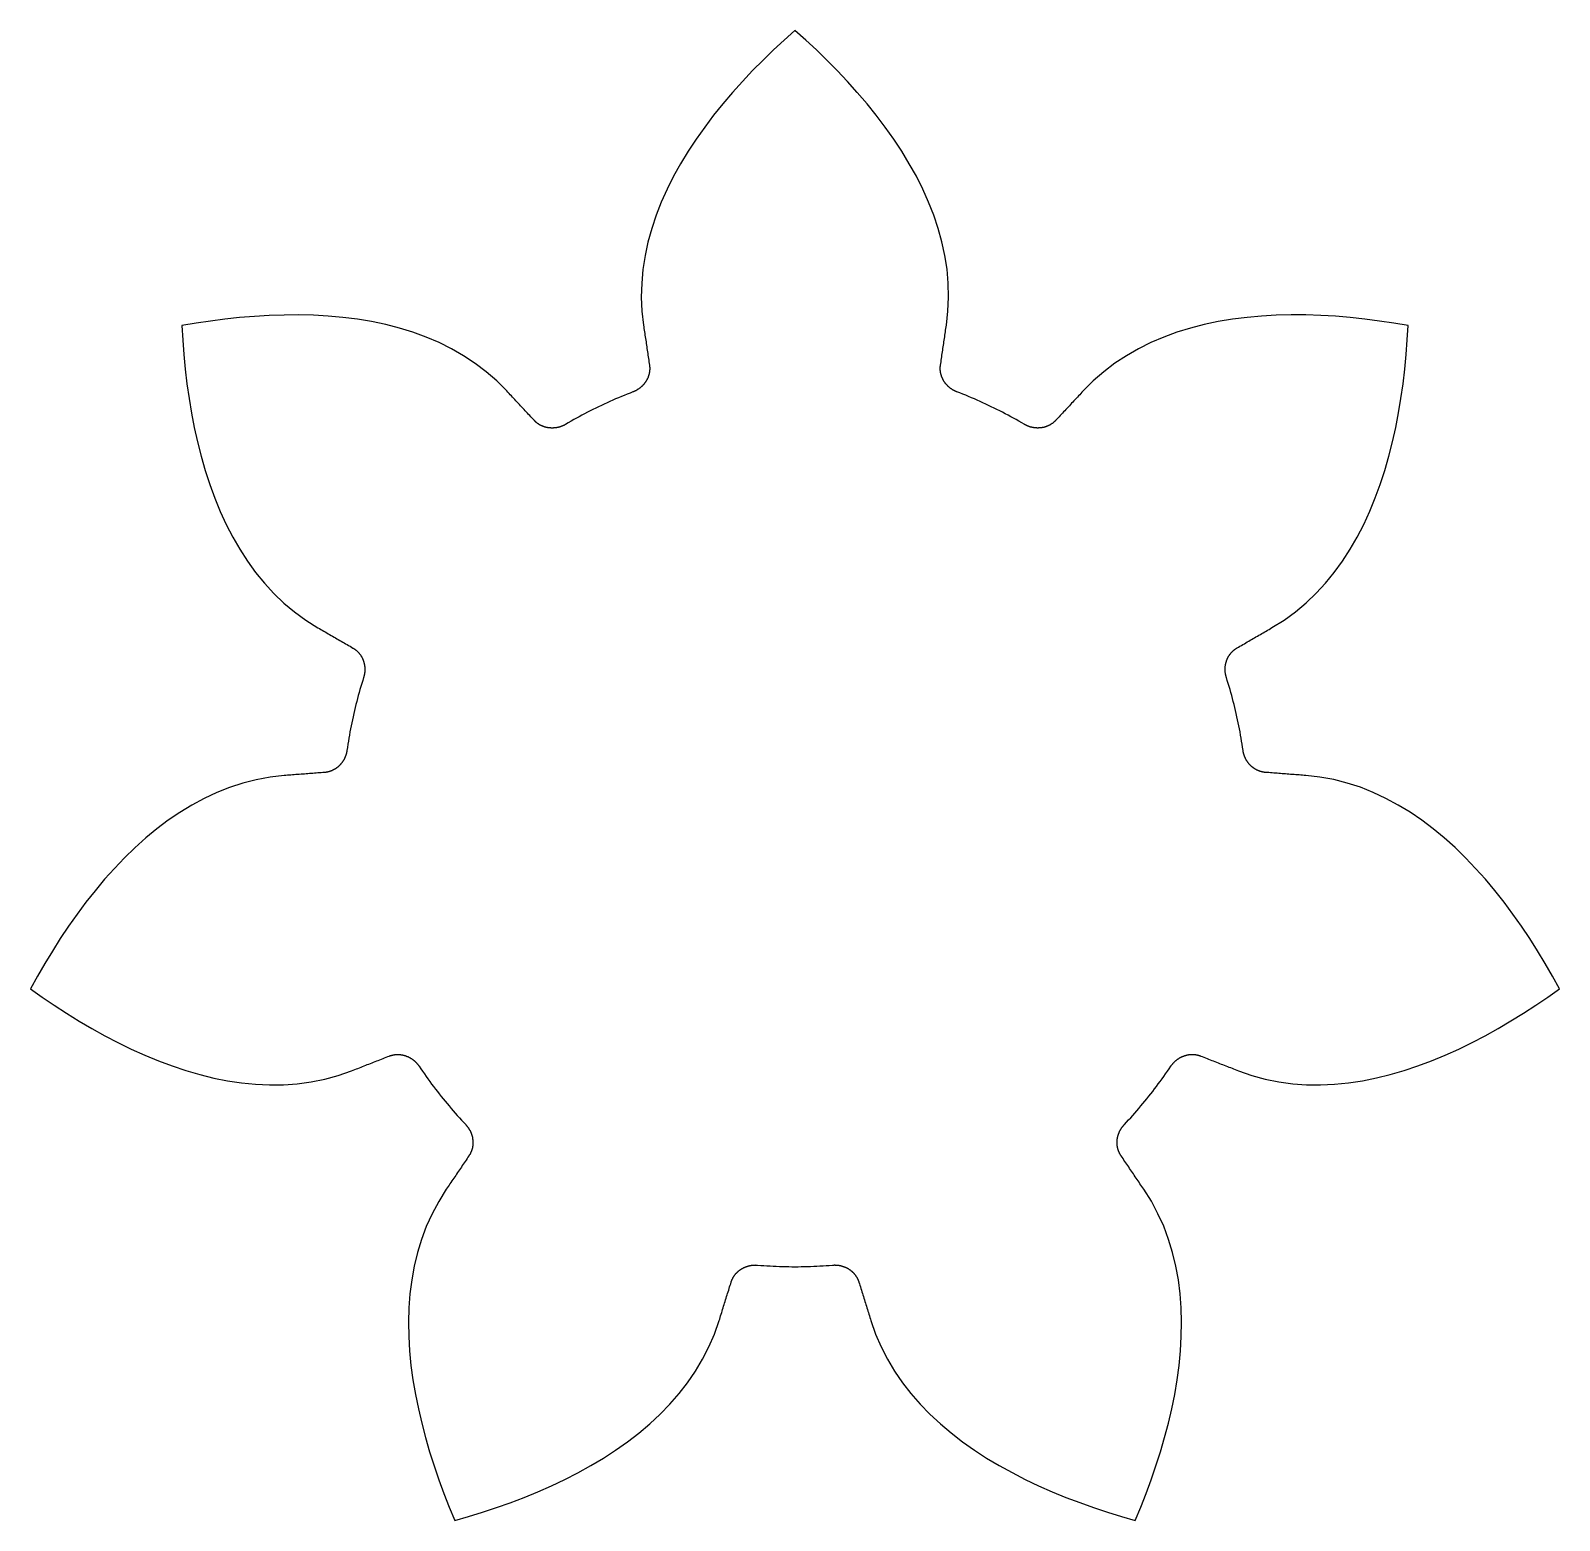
# Model space of a CAD drawing. Extents: x -9.5 to 9.5, y -8.8 to 9.8.
import ezdxf

# ---------------------------------------------------------------- set-up
doc = ezdxf.new("R2010")
doc.units = 0
doc.layers.get('0').update_dxf_attribs({"linetype": 'CONTINUOUS'})

msp = doc.modelspace()

# ---------------------------------------------------------------- linework, layer by layer
at = {"color": 7, "linetype": 'CONTINUOUS'}
for points in [[(0, 9.789), (-0.135, 9.669), (-0.268, 9.546), (-0.399, 9.419), (-0.529, 9.288), (-0.656, 9.154), (-0.779, 9.016), (-0.899, 8.875), (-1.016, 8.731), (-1.127, 8.584), (-1.233, 8.434), (-1.334, 8.281), (-1.428, 8.126), (-1.516, 7.968), (-1.596, 7.808), (-1.669, 7.646), (-1.733, 7.482), (-1.789, 7.315), (-1.836, 7.147), (-1.872, 6.978), (-1.899, 6.806), (-1.914, 6.634), (-1.919, 6.46), (-1.911, 6.285), (-1.891, 6.109)], [(1.891, 6.109), (1.91, 6.285), (1.918, 6.46), (1.914, 6.634), (1.898, 6.807), (1.872, 6.978), (1.835, 7.148), (1.788, 7.316), (1.733, 7.482), (1.668, 7.646), (1.595, 7.808), (1.515, 7.968), (1.427, 8.126), (1.333, 8.281), (1.232, 8.434), (1.126, 8.584), (1.015, 8.731), (0.899, 8.875), (0.778, 9.016), (0.655, 9.154), (0.528, 9.288), (0.398, 9.419), (0.267, 9.546), (0.134, 9.669), (0, 9.789)], [(-3.597, 5.287), (-3.723, 5.412), (-3.855, 5.527), (-3.994, 5.632), (-4.138, 5.728), (-4.289, 5.814), (-4.444, 5.891), (-4.605, 5.959), (-4.769, 6.02), (-4.938, 6.072), (-5.11, 6.116), (-5.285, 6.153), (-5.463, 6.182), (-5.644, 6.205), (-5.826, 6.222), (-6.009, 6.232), (-6.194, 6.237), (-6.379, 6.236), (-6.564, 6.23), (-6.748, 6.219), (-6.933, 6.204), (-7.116, 6.184), (-7.297, 6.16), (-7.476, 6.133), (-7.653, 6.103)], [(7.653, 6.103), (7.476, 6.134), (7.296, 6.161), (7.115, 6.185), (6.932, 6.204), (6.748, 6.22), (6.563, 6.231), (6.378, 6.237), (6.193, 6.238), (6.009, 6.233), (5.825, 6.223), (5.643, 6.206), (5.463, 6.183), (5.285, 6.153), (5.11, 6.116), (4.937, 6.072), (4.769, 6.02), (4.604, 5.96), (4.444, 5.891), (4.288, 5.814), (4.138, 5.728), (3.993, 5.633), (3.854, 5.528), (3.722, 5.413), (3.597, 5.287)], [(-7.653, 6.103), (-7.644, 5.923), (-7.63, 5.742), (-7.613, 5.56), (-7.591, 5.378), (-7.565, 5.195), (-7.535, 5.012), (-7.5, 4.83), (-7.459, 4.65), (-7.414, 4.471), (-7.363, 4.294), (-7.306, 4.121), (-7.244, 3.95), (-7.175, 3.783), (-7.1, 3.62), (-7.018, 3.462), (-6.93, 3.31), (-6.835, 3.162), (-6.733, 3.021), (-6.623, 2.887), (-6.505, 2.759), (-6.38, 2.639), (-6.247, 2.528), (-6.105, 2.424), (-5.955, 2.33)], [(5.955, 2.331), (6.105, 2.425), (6.247, 2.528), (6.38, 2.64), (6.505, 2.76), (6.622, 2.887), (6.732, 3.022), (6.835, 3.163), (6.93, 3.31), (7.018, 3.463), (7.1, 3.621), (7.175, 3.784), (7.243, 3.951), (7.306, 4.121), (7.362, 4.295), (7.413, 4.472), (7.459, 4.65), (7.499, 4.831), (7.534, 5.013), (7.565, 5.195), (7.591, 5.378), (7.612, 5.561), (7.63, 5.743), (7.643, 5.924), (7.653, 6.103)], [(-1.817, 5.61), (-1.816, 5.607), (-1.816, 5.603), (-1.816, 5.6), (-1.815, 5.596), (-1.815, 5.593), (-1.815, 5.589), (-1.814, 5.586), (-1.814, 5.582), (-1.814, 5.578), (-1.814, 5.575), (-1.814, 5.571), (-1.814, 5.568), (-1.814, 5.564), (-1.814, 5.561), (-1.814, 5.557), (-1.814, 5.554), (-1.814, 5.55), (-1.815, 5.547), (-1.815, 5.543), (-1.815, 5.54), (-1.816, 5.536), (-1.816, 5.533), (-1.816, 5.529), (-1.817, 5.526), (-1.817, 5.522), (-1.818, 5.519), (-1.819, 5.515), (-1.819, 5.512), (-1.82, 5.508), (-1.821, 5.505), (-1.822, 5.501), (-1.822, 5.498), (-1.823, 5.494), (-1.824, 5.491), (-1.825, 5.488), (-1.826, 5.484), (-1.827, 5.481), (-1.828, 5.477), (-1.829, 5.474), (-1.83, 5.471), (-1.832, 5.467), (-1.833, 5.464), (-1.834, 5.461), (-1.835, 5.457), (-1.837, 5.454), (-1.838, 5.451), (-1.839, 5.448), (-1.841, 5.444), (-1.842, 5.441), (-1.844, 5.438), (-1.845, 5.435), (-1.847, 5.432), (-1.849, 5.429), (-1.85, 5.425), (-1.852, 5.422), (-1.854, 5.419), (-1.856, 5.416), (-1.857, 5.413), (-1.859, 5.41), (-1.861, 5.407), (-1.863, 5.404), (-1.865, 5.401), (-1.867, 5.398), (-1.869, 5.395), (-1.871, 5.392), (-1.873, 5.39), (-1.875, 5.387), (-1.877, 5.384), (-1.879, 5.381), (-1.882, 5.378), (-1.884, 5.376), (-1.886, 5.373), (-1.888, 5.37), (-1.891, 5.367), (-1.893, 5.365), (-1.895, 5.362), (-1.898, 5.36), (-1.9, 5.357), (-1.903, 5.354), (-1.905, 5.352), (-1.908, 5.349), (-1.91, 5.347), (-1.913, 5.345), (-1.915, 5.342), (-1.918, 5.34), (-1.92, 5.337), (-1.923, 5.335), (-1.926, 5.333), (-1.928, 5.331), (-1.931, 5.328), (-1.934, 5.326), (-1.937, 5.324), (-1.94, 5.322), (-1.942, 5.32), (-1.945, 5.318), (-1.948, 5.315), (-1.951, 5.313), (-1.954, 5.311), (-1.957, 5.309), (-1.96, 5.308), (-1.963, 5.306), (-1.966, 5.304), (-1.969, 5.302), (-1.972, 5.3), (-1.975, 5.298), (-1.978, 5.297), (-1.981, 5.295), (-1.984, 5.293), (-1.987, 5.291), (-1.99, 5.29), (-1.994, 5.288), (-1.997, 5.287), (-2, 5.285), (-2.003, 5.284), (-2.006, 5.282), (-2.01, 5.281), (-2.013, 5.279), (-2.016, 5.278), (-2.019, 5.277), (-2.023, 5.275)], [(2.022, 5.276), (2.018, 5.277), (2.014, 5.279), (2.01, 5.281), (2.006, 5.282), (2.002, 5.284), (1.998, 5.286), (1.994, 5.288), (1.99, 5.29), (1.986, 5.292), (1.982, 5.294), (1.978, 5.296), (1.975, 5.298), (1.971, 5.301), (1.967, 5.303), (1.963, 5.305), (1.959, 5.308), (1.956, 5.31), (1.952, 5.313), (1.948, 5.315), (1.945, 5.318), (1.941, 5.32), (1.938, 5.323), (1.934, 5.326), (1.931, 5.328), (1.927, 5.331), (1.924, 5.334), (1.921, 5.337), (1.917, 5.34), (1.914, 5.343), (1.911, 5.346), (1.908, 5.349), (1.905, 5.352), (1.902, 5.355), (1.899, 5.358), (1.896, 5.362), (1.893, 5.365), (1.89, 5.368), (1.887, 5.372), (1.884, 5.375), (1.881, 5.378), (1.878, 5.382), (1.876, 5.385), (1.873, 5.389), (1.87, 5.392), (1.868, 5.396), (1.865, 5.4), (1.863, 5.403), (1.861, 5.407), (1.858, 5.411), (1.856, 5.415), (1.854, 5.418), (1.852, 5.422), (1.85, 5.426), (1.847, 5.43), (1.845, 5.434), (1.844, 5.438), (1.842, 5.442), (1.84, 5.446), (1.838, 5.45), (1.836, 5.454), (1.835, 5.458), (1.833, 5.462), (1.831, 5.466), (1.83, 5.471), (1.829, 5.475), (1.827, 5.479), (1.826, 5.483), (1.825, 5.487), (1.823, 5.492), (1.822, 5.496), (1.821, 5.5), (1.82, 5.505), (1.819, 5.509), (1.818, 5.513), (1.818, 5.517), (1.817, 5.522), (1.816, 5.526), (1.816, 5.531), (1.815, 5.535), (1.815, 5.539), (1.814, 5.544), (1.814, 5.548), (1.814, 5.553), (1.814, 5.557), (1.813, 5.561), (1.813, 5.566), (1.813, 5.57), (1.813, 5.575), (1.814, 5.579), (1.814, 5.584), (1.814, 5.588), (1.814, 5.593), (1.815, 5.597), (1.815, 5.601), (1.816, 5.606), (1.816, 5.61)], [(-2.023, 5.275), (-2.059, 5.261), (-2.095, 5.247), (-2.131, 5.232), (-2.167, 5.218), (-2.203, 5.203), (-2.239, 5.187), (-2.275, 5.172), (-2.31, 5.156), (-2.346, 5.14), (-2.381, 5.124), (-2.417, 5.107), (-2.452, 5.09), (-2.487, 5.073), (-2.522, 5.056), (-2.556, 5.039), (-2.591, 5.021), (-2.626, 5.003), (-2.66, 4.985), (-2.694, 4.966), (-2.728, 4.947), (-2.762, 4.929), (-2.796, 4.909), (-2.83, 4.89), (-2.864, 4.87)], [(2.863, 4.871), (2.83, 4.89), (2.796, 4.91), (2.762, 4.929), (2.728, 4.948), (2.694, 4.966), (2.66, 4.985), (2.625, 5.003), (2.591, 5.021), (2.556, 5.039), (2.521, 5.056), (2.486, 5.074), (2.451, 5.091), (2.416, 5.107), (2.381, 5.124), (2.345, 5.14), (2.31, 5.156), (2.274, 5.172), (2.239, 5.188), (2.203, 5.203), (2.167, 5.218), (2.131, 5.233), (2.095, 5.247), (2.059, 5.262), (2.022, 5.276)], [(-2.864, 4.87), (-2.868, 4.868), (-2.871, 4.866), (-2.875, 4.864), (-2.879, 4.862), (-2.883, 4.86), (-2.887, 4.858), (-2.891, 4.856), (-2.895, 4.854), (-2.899, 4.852), (-2.903, 4.851), (-2.907, 4.849), (-2.911, 4.847), (-2.915, 4.846), (-2.92, 4.844), (-2.924, 4.843), (-2.928, 4.841), (-2.932, 4.84), (-2.936, 4.838), (-2.941, 4.837), (-2.945, 4.836), (-2.949, 4.835), (-2.953, 4.834), (-2.958, 4.833), (-2.962, 4.832), (-2.966, 4.831), (-2.971, 4.83), (-2.975, 4.829), (-2.979, 4.828), (-2.984, 4.828), (-2.988, 4.827), (-2.992, 4.827), (-2.997, 4.826), (-3.001, 4.826), (-3.006, 4.825), (-3.01, 4.825), (-3.014, 4.825), (-3.019, 4.824), (-3.023, 4.824), (-3.028, 4.824), (-3.032, 4.824), (-3.037, 4.824), (-3.041, 4.824), (-3.045, 4.824), (-3.05, 4.825), (-3.054, 4.825), (-3.059, 4.825), (-3.063, 4.826), (-3.067, 4.826), (-3.072, 4.826), (-3.076, 4.827), (-3.08, 4.828), (-3.085, 4.828), (-3.089, 4.829), (-3.093, 4.83), (-3.098, 4.831), (-3.102, 4.832), (-3.106, 4.833), (-3.111, 4.834), (-3.115, 4.835), (-3.119, 4.836), (-3.123, 4.837), (-3.128, 4.839), (-3.132, 4.84), (-3.136, 4.842), (-3.14, 4.843), (-3.144, 4.845), (-3.149, 4.846), (-3.153, 4.848), (-3.157, 4.85), (-3.161, 4.851), (-3.165, 4.853), (-3.169, 4.855), (-3.173, 4.857), (-3.177, 4.859), (-3.18, 4.861), (-3.184, 4.863), (-3.188, 4.866), (-3.192, 4.868), (-3.196, 4.87), (-3.199, 4.873), (-3.203, 4.875), (-3.207, 4.877), (-3.21, 4.88), (-3.214, 4.883), (-3.218, 4.885), (-3.221, 4.888), (-3.225, 4.891), (-3.228, 4.894), (-3.231, 4.896), (-3.235, 4.899), (-3.238, 4.902), (-3.241, 4.905), (-3.244, 4.908), (-3.248, 4.912), (-3.251, 4.915), (-3.254, 4.918)], [(3.253, 4.918), (3.251, 4.916), (3.248, 4.913), (3.246, 4.911), (3.243, 4.908), (3.241, 4.906), (3.238, 4.903), (3.236, 4.901), (3.233, 4.899), (3.23, 4.896), (3.228, 4.894), (3.225, 4.892), (3.222, 4.89), (3.219, 4.887), (3.217, 4.885), (3.214, 4.883), (3.211, 4.881), (3.208, 4.879), (3.205, 4.877), (3.202, 4.875), (3.199, 4.873), (3.196, 4.871), (3.193, 4.869), (3.19, 4.867), (3.187, 4.866), (3.184, 4.864), (3.181, 4.862), (3.178, 4.86), (3.175, 4.859), (3.172, 4.857), (3.169, 4.856), (3.165, 4.854), (3.162, 4.853), (3.159, 4.851), (3.156, 4.85), (3.152, 4.848), (3.149, 4.847), (3.146, 4.846), (3.143, 4.844), (3.139, 4.843), (3.136, 4.842), (3.133, 4.841), (3.129, 4.84), (3.126, 4.839), (3.122, 4.838), (3.119, 4.837), (3.116, 4.836), (3.112, 4.835), (3.109, 4.834), (3.105, 4.833), (3.102, 4.832), (3.098, 4.831), (3.095, 4.831), (3.092, 4.83), (3.088, 4.829), (3.085, 4.829), (3.081, 4.828), (3.078, 4.828), (3.074, 4.827), (3.071, 4.827), (3.067, 4.826), (3.064, 4.826), (3.06, 4.826), (3.057, 4.825), (3.053, 4.825), (3.05, 4.825), (3.046, 4.825), (3.042, 4.825), (3.039, 4.824), (3.035, 4.824), (3.032, 4.824), (3.028, 4.824), (3.025, 4.824), (3.021, 4.825), (3.018, 4.825), (3.014, 4.825), (3.011, 4.825), (3.007, 4.825), (3.004, 4.826), (3, 4.826), (2.997, 4.826), (2.993, 4.827), (2.989, 4.827), (2.986, 4.828), (2.983, 4.828), (2.979, 4.829), (2.976, 4.829), (2.972, 4.83), (2.969, 4.831), (2.965, 4.831), (2.962, 4.832), (2.958, 4.833), (2.955, 4.834), (2.951, 4.834), (2.948, 4.835), (2.945, 4.836), (2.941, 4.837), (2.938, 4.838), (2.934, 4.839), (2.931, 4.84), (2.928, 4.841), (2.924, 4.843), (2.921, 4.844), (2.918, 4.845), (2.914, 4.846), (2.911, 4.847), (2.908, 4.849), (2.904, 4.85), (2.901, 4.851), (2.898, 4.853), (2.895, 4.854), (2.892, 4.856), (2.888, 4.857), (2.885, 4.859), (2.882, 4.86), (2.879, 4.862), (2.876, 4.864), (2.873, 4.865), (2.869, 4.867), (2.866, 4.869), (2.863, 4.871)], [(-5.519, 2.077), (-5.516, 2.075), (-5.513, 2.074), (-5.51, 2.072), (-5.507, 2.07), (-5.504, 2.068), (-5.501, 2.066), (-5.498, 2.064), (-5.495, 2.062), (-5.492, 2.06), (-5.49, 2.058), (-5.487, 2.056), (-5.484, 2.053), (-5.481, 2.051), (-5.479, 2.049), (-5.476, 2.047), (-5.473, 2.044), (-5.471, 2.042), (-5.468, 2.04), (-5.465, 2.037), (-5.463, 2.035), (-5.46, 2.032), (-5.458, 2.03), (-5.455, 2.027), (-5.453, 2.025), (-5.45, 2.022), (-5.448, 2.019), (-5.446, 2.017), (-5.443, 2.014), (-5.441, 2.011), (-5.439, 2.009), (-5.437, 2.006), (-5.435, 2.003), (-5.432, 2), (-5.43, 1.997), (-5.428, 1.995), (-5.426, 1.992), (-5.424, 1.989), (-5.422, 1.986), (-5.42, 1.983), (-5.418, 1.98), (-5.417, 1.977), (-5.415, 1.974), (-5.413, 1.971), (-5.411, 1.968), (-5.409, 1.965), (-5.408, 1.962), (-5.406, 1.958), (-5.404, 1.955), (-5.403, 1.952), (-5.401, 1.949), (-5.4, 1.946), (-5.398, 1.943), (-5.397, 1.939), (-5.395, 1.936), (-5.394, 1.933), (-5.393, 1.93), (-5.391, 1.926), (-5.39, 1.923), (-5.389, 1.92), (-5.388, 1.916), (-5.387, 1.913), (-5.386, 1.91), (-5.385, 1.906), (-5.383, 1.903), (-5.382, 1.899), (-5.382, 1.896), (-5.381, 1.893), (-5.38, 1.889), (-5.379, 1.886), (-5.378, 1.882), (-5.377, 1.879), (-5.377, 1.875), (-5.376, 1.872), (-5.375, 1.868), (-5.375, 1.865), (-5.374, 1.861), (-5.373, 1.858), (-5.373, 1.854), (-5.373, 1.851), (-5.372, 1.847), (-5.372, 1.844), (-5.371, 1.84), (-5.371, 1.837), (-5.371, 1.833), (-5.371, 1.83), (-5.37, 1.826), (-5.37, 1.823), (-5.37, 1.819), (-5.37, 1.816), (-5.37, 1.812), (-5.37, 1.809), (-5.37, 1.805), (-5.37, 1.802), (-5.37, 1.798), (-5.37, 1.795), (-5.37, 1.791), (-5.371, 1.788), (-5.371, 1.784), (-5.371, 1.78), (-5.372, 1.777), (-5.372, 1.773), (-5.372, 1.77), (-5.373, 1.766), (-5.373, 1.763), (-5.374, 1.759), (-5.374, 1.756), (-5.375, 1.752), (-5.375, 1.749), (-5.376, 1.745), (-5.377, 1.742), (-5.378, 1.738), (-5.378, 1.735), (-5.379, 1.732), (-5.38, 1.728), (-5.381, 1.725), (-5.382, 1.721), (-5.383, 1.718), (-5.384, 1.714), (-5.385, 1.711), (-5.386, 1.708)], [(5.386, 1.708), (5.384, 1.712), (5.383, 1.717), (5.382, 1.721), (5.381, 1.725), (5.38, 1.729), (5.379, 1.734), (5.378, 1.738), (5.377, 1.742), (5.376, 1.747), (5.375, 1.751), (5.374, 1.755), (5.374, 1.76), (5.373, 1.764), (5.372, 1.769), (5.372, 1.773), (5.371, 1.777), (5.371, 1.782), (5.371, 1.786), (5.37, 1.791), (5.37, 1.795), (5.37, 1.799), (5.37, 1.804), (5.37, 1.808), (5.37, 1.813), (5.37, 1.817), (5.37, 1.821), (5.37, 1.826), (5.37, 1.83), (5.371, 1.835), (5.371, 1.839), (5.371, 1.843), (5.372, 1.848), (5.372, 1.852), (5.373, 1.857), (5.374, 1.861), (5.374, 1.865), (5.375, 1.87), (5.376, 1.874), (5.377, 1.878), (5.378, 1.883), (5.379, 1.887), (5.38, 1.891), (5.381, 1.896), (5.382, 1.9), (5.383, 1.904), (5.385, 1.908), (5.386, 1.912), (5.388, 1.917), (5.389, 1.921), (5.391, 1.925), (5.392, 1.929), (5.394, 1.933), (5.395, 1.937), (5.397, 1.941), (5.399, 1.945), (5.401, 1.949), (5.403, 1.953), (5.405, 1.957), (5.407, 1.961), (5.409, 1.965), (5.411, 1.969), (5.413, 1.973), (5.416, 1.976), (5.418, 1.98), (5.42, 1.984), (5.423, 1.988), (5.425, 1.991), (5.428, 1.995), (5.43, 1.998), (5.433, 2.002), (5.436, 2.005), (5.439, 2.009), (5.441, 2.012), (5.444, 2.016), (5.447, 2.019), (5.45, 2.022), (5.453, 2.025), (5.456, 2.029), (5.459, 2.032), (5.462, 2.035), (5.465, 2.038), (5.469, 2.041), (5.472, 2.044), (5.475, 2.047), (5.479, 2.05), (5.482, 2.053), (5.486, 2.055), (5.489, 2.058), (5.493, 2.061), (5.496, 2.063), (5.5, 2.066), (5.504, 2.068), (5.507, 2.071), (5.511, 2.073), (5.515, 2.075), (5.519, 2.078)], [(-5.386, 1.708), (-5.397, 1.671), (-5.409, 1.633), (-5.42, 1.596), (-5.431, 1.559), (-5.441, 1.521), (-5.452, 1.484), (-5.462, 1.446), (-5.472, 1.408), (-5.481, 1.371), (-5.49, 1.333), (-5.5, 1.295), (-5.508, 1.257), (-5.517, 1.219), (-5.525, 1.181), (-5.533, 1.143), (-5.541, 1.105), (-5.548, 1.066), (-5.556, 1.028), (-5.563, 0.99), (-5.569, 0.952), (-5.576, 0.913), (-5.582, 0.875), (-5.588, 0.836), (-5.593, 0.798)], [(5.593, 0.798), (5.588, 0.837), (5.582, 0.875), (5.576, 0.914), (5.569, 0.952), (5.562, 0.99), (5.556, 1.029), (5.548, 1.067), (5.541, 1.105), (5.533, 1.143), (5.525, 1.181), (5.517, 1.219), (5.508, 1.257), (5.499, 1.295), (5.49, 1.333), (5.481, 1.371), (5.471, 1.409), (5.462, 1.446), (5.452, 1.484), (5.441, 1.522), (5.431, 1.559), (5.42, 1.596), (5.409, 1.634), (5.397, 1.671), (5.386, 1.708)], [(-5.593, 0.798), (-5.594, 0.793), (-5.595, 0.789), (-5.595, 0.785), (-5.596, 0.78), (-5.597, 0.776), (-5.598, 0.772), (-5.599, 0.767), (-5.6, 0.763), (-5.601, 0.759), (-5.602, 0.754), (-5.604, 0.75), (-5.605, 0.746), (-5.606, 0.742), (-5.608, 0.738), (-5.609, 0.733), (-5.611, 0.729), (-5.612, 0.725), (-5.614, 0.721), (-5.615, 0.717), (-5.617, 0.713), (-5.619, 0.709), (-5.621, 0.705), (-5.623, 0.701), (-5.624, 0.697), (-5.626, 0.693), (-5.628, 0.689), (-5.63, 0.685), (-5.633, 0.681), (-5.635, 0.677), (-5.637, 0.673), (-5.639, 0.67), (-5.642, 0.666), (-5.644, 0.662), (-5.646, 0.659), (-5.649, 0.655), (-5.652, 0.651), (-5.654, 0.648), (-5.657, 0.644), (-5.659, 0.641), (-5.662, 0.637), (-5.665, 0.634), (-5.668, 0.63), (-5.671, 0.627), (-5.674, 0.624), (-5.677, 0.62), (-5.68, 0.617), (-5.683, 0.614), (-5.686, 0.611), (-5.689, 0.608), (-5.692, 0.605), (-5.695, 0.602), (-5.698, 0.599), (-5.702, 0.596), (-5.705, 0.593), (-5.708, 0.59), (-5.712, 0.587), (-5.715, 0.584), (-5.719, 0.582), (-5.722, 0.579), (-5.726, 0.577), (-5.73, 0.574), (-5.733, 0.572), (-5.737, 0.569), (-5.741, 0.567), (-5.744, 0.564), (-5.748, 0.562), (-5.752, 0.56), (-5.756, 0.558), (-5.76, 0.556), (-5.764, 0.554), (-5.768, 0.552), (-5.772, 0.55), (-5.776, 0.548), (-5.78, 0.546), (-5.784, 0.544), (-5.788, 0.543), (-5.792, 0.541), (-5.796, 0.539), (-5.8, 0.538), (-5.804, 0.537), (-5.809, 0.535), (-5.813, 0.534), (-5.817, 0.533), (-5.821, 0.531), (-5.826, 0.53), (-5.83, 0.529), (-5.834, 0.528), (-5.839, 0.527), (-5.843, 0.527), (-5.847, 0.526), (-5.852, 0.525), (-5.856, 0.524), (-5.861, 0.524), (-5.865, 0.523), (-5.869, 0.523), (-5.874, 0.522)], [(5.874, 0.523), (5.87, 0.523), (5.867, 0.524), (5.863, 0.524), (5.86, 0.524), (5.856, 0.525), (5.853, 0.525), (5.849, 0.526), (5.846, 0.527), (5.842, 0.527), (5.839, 0.528), (5.835, 0.529), (5.832, 0.529), (5.828, 0.53), (5.825, 0.531), (5.822, 0.532), (5.818, 0.533), (5.815, 0.534), (5.811, 0.535), (5.808, 0.536), (5.805, 0.537), (5.801, 0.538), (5.798, 0.539), (5.795, 0.541), (5.791, 0.542), (5.788, 0.543), (5.785, 0.544), (5.781, 0.546), (5.778, 0.547), (5.775, 0.549), (5.772, 0.55), (5.769, 0.552), (5.766, 0.553), (5.762, 0.555), (5.759, 0.557), (5.756, 0.558), (5.753, 0.56), (5.75, 0.562), (5.747, 0.563), (5.744, 0.565), (5.741, 0.567), (5.738, 0.569), (5.735, 0.571), (5.732, 0.573), (5.729, 0.575), (5.726, 0.577), (5.723, 0.579), (5.72, 0.581), (5.718, 0.583), (5.715, 0.585), (5.712, 0.588), (5.709, 0.59), (5.706, 0.592), (5.704, 0.594), (5.701, 0.597), (5.698, 0.599), (5.696, 0.601), (5.693, 0.604), (5.691, 0.606), (5.688, 0.609), (5.686, 0.611), (5.683, 0.614), (5.681, 0.616), (5.678, 0.619), (5.676, 0.621), (5.674, 0.624), (5.671, 0.627), (5.669, 0.629), (5.667, 0.632), (5.664, 0.635), (5.662, 0.638), (5.66, 0.64), (5.658, 0.643), (5.656, 0.646), (5.654, 0.649), (5.652, 0.652), (5.649, 0.655), (5.647, 0.658), (5.646, 0.66), (5.644, 0.663), (5.642, 0.666), (5.64, 0.669), (5.638, 0.672), (5.636, 0.675), (5.634, 0.678), (5.633, 0.682), (5.631, 0.685), (5.629, 0.688), (5.628, 0.691), (5.626, 0.694), (5.624, 0.697), (5.623, 0.7), (5.621, 0.704), (5.62, 0.707), (5.618, 0.71), (5.617, 0.713), (5.616, 0.716), (5.614, 0.72), (5.613, 0.723), (5.612, 0.726), (5.611, 0.73), (5.609, 0.733), (5.608, 0.736), (5.607, 0.74), (5.606, 0.743), (5.605, 0.746), (5.604, 0.75), (5.603, 0.753), (5.602, 0.757), (5.601, 0.76), (5.6, 0.763), (5.599, 0.767), (5.598, 0.77), (5.598, 0.774), (5.597, 0.777), (5.596, 0.781), (5.596, 0.784), (5.595, 0.788), (5.594, 0.791), (5.594, 0.795), (5.593, 0.798)], [(-6.377, 0.484), (-6.553, 0.464), (-6.725, 0.432), (-6.894, 0.389), (-7.058, 0.336), (-7.219, 0.272), (-7.377, 0.198), (-7.53, 0.116), (-7.68, 0.024), (-7.826, -0.075), (-7.968, -0.182), (-8.106, -0.296), (-8.24, -0.417), (-8.37, -0.543), (-8.497, -0.675), (-8.619, -0.812), (-8.738, -0.954), (-8.853, -1.099), (-8.963, -1.247), (-9.07, -1.399), (-9.173, -1.552), (-9.271, -1.708), (-9.366, -1.864), (-9.456, -2.021), (-9.543, -2.179)], [(9.543, -2.178), (9.457, -2.02), (9.366, -1.863), (9.271, -1.707), (9.173, -1.551), (9.07, -1.398), (8.963, -1.246), (8.853, -1.098), (8.738, -0.953), (8.619, -0.811), (8.497, -0.675), (8.37, -0.543), (8.24, -0.416), (8.106, -0.295), (7.968, -0.181), (7.826, -0.074), (7.68, 0.025), (7.53, 0.116), (7.377, 0.199), (7.219, 0.273), (7.058, 0.337), (6.893, 0.39), (6.725, 0.433), (6.553, 0.465), (6.376, 0.484)], [(-9.543, -2.179), (-9.397, -2.283), (-9.247, -2.385), (-9.094, -2.485), (-8.937, -2.582), (-8.778, -2.676), (-8.616, -2.766), (-8.452, -2.852), (-8.286, -2.933), (-8.118, -3.009), (-7.948, -3.079), (-7.777, -3.143), (-7.605, -3.2), (-7.431, -3.251), (-7.257, -3.294), (-7.083, -3.328), (-6.908, -3.355), (-6.734, -3.372), (-6.56, -3.38), (-6.386, -3.378), (-6.213, -3.366), (-6.042, -3.342), (-5.871, -3.308), (-5.702, -3.262), (-5.535, -3.203)], [(5.535, -3.203), (5.702, -3.261), (5.871, -3.307), (6.042, -3.342), (6.214, -3.365), (6.386, -3.377), (6.56, -3.379), (6.734, -3.371), (6.909, -3.354), (7.083, -3.328), (7.258, -3.293), (7.432, -3.25), (7.605, -3.2), (7.777, -3.142), (7.948, -3.078), (8.118, -3.008), (8.286, -2.932), (8.453, -2.851), (8.617, -2.765), (8.779, -2.675), (8.938, -2.581), (9.094, -2.484), (9.247, -2.384), (9.397, -2.282), (9.543, -2.178)], [(-5.065, -3.02), (-5.062, -3.018), (-5.058, -3.017), (-5.055, -3.016), (-5.052, -3.015), (-5.048, -3.014), (-5.045, -3.013), (-5.042, -3.012), (-5.038, -3.011), (-5.035, -3.01), (-5.031, -3.009), (-5.028, -3.008), (-5.024, -3.007), (-5.021, -3.007), (-5.018, -3.006), (-5.014, -3.005), (-5.011, -3.004), (-5.007, -3.004), (-5.004, -3.003), (-5, -3.003), (-4.997, -3.002), (-4.993, -3.002), (-4.99, -3.002), (-4.986, -3.001), (-4.983, -3.001), (-4.979, -3.001), (-4.975, -3), (-4.972, -3), (-4.968, -3), (-4.965, -3), (-4.961, -3), (-4.958, -3), (-4.954, -3), (-4.951, -3), (-4.947, -3), (-4.944, -3), (-4.94, -3.001), (-4.937, -3.001), (-4.933, -3.001), (-4.93, -3.001), (-4.926, -3.002), (-4.923, -3.002), (-4.919, -3.003), (-4.916, -3.003), (-4.912, -3.004), (-4.909, -3.004), (-4.905, -3.005), (-4.902, -3.006), (-4.898, -3.006), (-4.895, -3.007), (-4.891, -3.008), (-4.888, -3.009), (-4.884, -3.009), (-4.881, -3.01), (-4.878, -3.011), (-4.874, -3.012), (-4.871, -3.013), (-4.867, -3.014), (-4.864, -3.015), (-4.861, -3.016), (-4.857, -3.018), (-4.854, -3.019), (-4.851, -3.02), (-4.847, -3.021), (-4.844, -3.023), (-4.841, -3.024), (-4.838, -3.025), (-4.834, -3.027), (-4.831, -3.028), (-4.828, -3.03), (-4.825, -3.031), (-4.822, -3.033), (-4.818, -3.034), (-4.815, -3.036), (-4.812, -3.038), (-4.809, -3.039), (-4.806, -3.041), (-4.803, -3.043), (-4.8, -3.045), (-4.797, -3.046), (-4.794, -3.048), (-4.791, -3.05), (-4.788, -3.052), (-4.785, -3.054), (-4.782, -3.056), (-4.779, -3.058), (-4.776, -3.06), (-4.773, -3.062), (-4.771, -3.064), (-4.768, -3.066), (-4.765, -3.068), (-4.762, -3.071), (-4.759, -3.073), (-4.757, -3.075), (-4.754, -3.077), (-4.751, -3.08), (-4.749, -3.082), (-4.746, -3.084), (-4.743, -3.087), (-4.741, -3.089), (-4.738, -3.092), (-4.736, -3.094), (-4.733, -3.097), (-4.731, -3.099), (-4.728, -3.102), (-4.726, -3.104), (-4.724, -3.107), (-4.721, -3.11), (-4.719, -3.112), (-4.717, -3.115), (-4.714, -3.118), (-4.712, -3.12), (-4.71, -3.123), (-4.708, -3.126), (-4.705, -3.129), (-4.703, -3.132), (-4.701, -3.134), (-4.699, -3.137), (-4.697, -3.14), (-4.695, -3.143), (-4.693, -3.146)], [(4.693, -3.146), (4.696, -3.142), (4.698, -3.138), (4.701, -3.135), (4.704, -3.131), (4.706, -3.128), (4.709, -3.124), (4.712, -3.121), (4.715, -3.117), (4.717, -3.114), (4.72, -3.111), (4.723, -3.107), (4.726, -3.104), (4.729, -3.101), (4.732, -3.098), (4.735, -3.094), (4.739, -3.091), (4.742, -3.088), (4.745, -3.085), (4.748, -3.082), (4.752, -3.079), (4.755, -3.076), (4.758, -3.074), (4.762, -3.071), (4.765, -3.068), (4.769, -3.065), (4.772, -3.063), (4.776, -3.06), (4.779, -3.058), (4.783, -3.055), (4.787, -3.053), (4.79, -3.05), (4.794, -3.048), (4.798, -3.046), (4.802, -3.043), (4.805, -3.041), (4.809, -3.039), (4.813, -3.037), (4.817, -3.035), (4.821, -3.033), (4.825, -3.031), (4.829, -3.029), (4.833, -3.027), (4.837, -3.025), (4.841, -3.023), (4.845, -3.022), (4.849, -3.02), (4.853, -3.019), (4.858, -3.017), (4.862, -3.016), (4.866, -3.014), (4.87, -3.013), (4.874, -3.012), (4.879, -3.011), (4.883, -3.009), (4.887, -3.008), (4.891, -3.007), (4.896, -3.006), (4.9, -3.005), (4.904, -3.005), (4.909, -3.004), (4.913, -3.003), (4.918, -3.002), (4.922, -3.002), (4.926, -3.001), (4.931, -3.001), (4.935, -3.001), (4.94, -3), (4.944, -3), (4.948, -3), (4.953, -3), (4.957, -3), (4.962, -3), (4.966, -3), (4.97, -3), (4.975, -3), (4.979, -3), (4.984, -3), (4.988, -3.001), (4.992, -3.001), (4.997, -3.002), (5.001, -3.002), (5.006, -3.003), (5.01, -3.004), (5.014, -3.005), (5.019, -3.005), (5.023, -3.006), (5.027, -3.007), (5.032, -3.008), (5.036, -3.01), (5.04, -3.011), (5.044, -3.012), (5.049, -3.013), (5.053, -3.015), (5.057, -3.016), (5.061, -3.018), (5.065, -3.019)], [(-4.693, -3.146), (-4.671, -3.178), (-4.649, -3.21), (-4.627, -3.242), (-4.605, -3.274), (-4.582, -3.306), (-4.559, -3.337), (-4.536, -3.369), (-4.513, -3.4), (-4.489, -3.431), (-4.465, -3.462), (-4.441, -3.492), (-4.417, -3.523), (-4.393, -3.553), (-4.368, -3.583), (-4.343, -3.613), (-4.318, -3.643), (-4.293, -3.673), (-4.268, -3.702), (-4.242, -3.732), (-4.216, -3.761), (-4.19, -3.79), (-4.164, -3.819), (-4.138, -3.847), (-4.111, -3.876)], [(4.112, -3.875), (4.138, -3.847), (4.165, -3.818), (4.191, -3.789), (4.217, -3.76), (4.243, -3.731), (4.268, -3.702), (4.294, -3.673), (4.319, -3.643), (4.344, -3.613), (4.369, -3.583), (4.393, -3.553), (4.417, -3.522), (4.442, -3.492), (4.466, -3.461), (4.489, -3.43), (4.513, -3.399), (4.536, -3.368), (4.559, -3.337), (4.582, -3.305), (4.605, -3.274), (4.627, -3.242), (4.65, -3.21), (4.672, -3.178), (4.693, -3.146)], [(-4.111, -3.876), (-4.108, -3.879), (-4.105, -3.882), (-4.102, -3.886), (-4.099, -3.889), (-4.096, -3.892), (-4.094, -3.896), (-4.091, -3.899), (-4.088, -3.903), (-4.086, -3.906), (-4.083, -3.91), (-4.08, -3.913), (-4.078, -3.917), (-4.075, -3.921), (-4.073, -3.924), (-4.071, -3.928), (-4.068, -3.932), (-4.066, -3.936), (-4.064, -3.939), (-4.062, -3.943), (-4.059, -3.947), (-4.057, -3.951), (-4.055, -3.955), (-4.053, -3.959), (-4.051, -3.963), (-4.05, -3.967), (-4.048, -3.971), (-4.046, -3.975), (-4.044, -3.979), (-4.043, -3.983), (-4.041, -3.987), (-4.04, -3.991), (-4.038, -3.996), (-4.037, -4), (-4.035, -4.004), (-4.034, -4.008), (-4.033, -4.012), (-4.032, -4.017), (-4.031, -4.021), (-4.029, -4.025), (-4.028, -4.03), (-4.027, -4.034), (-4.027, -4.038), (-4.026, -4.043), (-4.025, -4.047), (-4.024, -4.051), (-4.024, -4.056), (-4.023, -4.06), (-4.022, -4.064), (-4.022, -4.069), (-4.022, -4.073), (-4.021, -4.078), (-4.021, -4.082), (-4.021, -4.086), (-4.02, -4.091), (-4.02, -4.095), (-4.02, -4.1), (-4.02, -4.104), (-4.02, -4.108), (-4.021, -4.113), (-4.021, -4.117), (-4.021, -4.122), (-4.021, -4.126), (-4.022, -4.131), (-4.022, -4.135), (-4.023, -4.139), (-4.023, -4.144), (-4.024, -4.148), (-4.025, -4.152), (-4.026, -4.157), (-4.026, -4.161), (-4.027, -4.165), (-4.028, -4.17), (-4.029, -4.174), (-4.03, -4.178), (-4.032, -4.183), (-4.033, -4.187), (-4.034, -4.191), (-4.036, -4.195), (-4.037, -4.199), (-4.038, -4.204), (-4.04, -4.208), (-4.042, -4.212), (-4.043, -4.216), (-4.045, -4.22), (-4.047, -4.224), (-4.049, -4.228), (-4.051, -4.232), (-4.053, -4.236), (-4.055, -4.24), (-4.057, -4.244), (-4.059, -4.248), (-4.061, -4.252), (-4.064, -4.255), (-4.066, -4.259), (-4.068, -4.263), (-4.071, -4.267)], [(4.071, -4.266), (4.069, -4.263), (4.067, -4.26), (4.065, -4.257), (4.063, -4.254), (4.062, -4.251), (4.06, -4.248), (4.058, -4.245), (4.056, -4.242), (4.055, -4.239), (4.053, -4.236), (4.052, -4.232), (4.05, -4.229), (4.048, -4.226), (4.047, -4.223), (4.046, -4.22), (4.044, -4.216), (4.043, -4.213), (4.041, -4.21), (4.04, -4.207), (4.039, -4.203), (4.038, -4.2), (4.037, -4.197), (4.035, -4.193), (4.034, -4.19), (4.033, -4.186), (4.032, -4.183), (4.031, -4.18), (4.03, -4.176), (4.03, -4.173), (4.029, -4.169), (4.028, -4.166), (4.027, -4.163), (4.027, -4.159), (4.026, -4.156), (4.025, -4.152), (4.025, -4.149), (4.024, -4.145), (4.024, -4.142), (4.023, -4.138), (4.023, -4.135), (4.022, -4.131), (4.022, -4.128), (4.022, -4.124), (4.021, -4.121), (4.021, -4.117), (4.021, -4.113), (4.021, -4.11), (4.021, -4.106), (4.021, -4.103), (4.021, -4.099), (4.021, -4.096), (4.021, -4.092), (4.021, -4.089), (4.021, -4.085), (4.021, -4.082), (4.022, -4.078), (4.022, -4.075), (4.022, -4.071), (4.022, -4.068), (4.023, -4.064), (4.023, -4.061), (4.024, -4.057), (4.024, -4.054), (4.025, -4.05), (4.025, -4.047), (4.026, -4.043), (4.027, -4.04), (4.027, -4.036), (4.028, -4.033), (4.029, -4.029), (4.03, -4.026), (4.03, -4.022), (4.031, -4.019), (4.032, -4.016), (4.033, -4.012), (4.034, -4.009), (4.035, -4.005), (4.036, -4.002), (4.037, -3.999), (4.039, -3.995), (4.04, -3.992), (4.041, -3.989), (4.042, -3.985), (4.043, -3.982), (4.045, -3.979), (4.046, -3.976), (4.047, -3.972), (4.049, -3.969), (4.05, -3.966), (4.052, -3.963), (4.053, -3.959), (4.055, -3.956), (4.057, -3.953), (4.058, -3.95), (4.06, -3.947), (4.062, -3.944), (4.063, -3.941), (4.065, -3.938), (4.067, -3.935), (4.069, -3.932), (4.07, -3.928), (4.072, -3.926), (4.074, -3.923), (4.076, -3.92), (4.078, -3.917), (4.08, -3.914), (4.082, -3.911), (4.084, -3.908), (4.086, -3.905), (4.089, -3.902), (4.091, -3.899), (4.093, -3.897), (4.095, -3.894), (4.097, -3.891), (4.1, -3.889), (4.102, -3.886), (4.104, -3.883), (4.107, -3.881), (4.109, -3.878), (4.111, -3.875)], [(-4.354, -4.684), (-4.448, -4.834), (-4.531, -4.988), (-4.603, -5.147), (-4.663, -5.309), (-4.714, -5.475), (-4.754, -5.644), (-4.785, -5.815), (-4.807, -5.989), (-4.82, -6.165), (-4.825, -6.343), (-4.822, -6.522), (-4.812, -6.702), (-4.794, -6.883), (-4.77, -7.064), (-4.739, -7.245), (-4.702, -7.426), (-4.66, -7.606), (-4.613, -7.785), (-4.561, -7.963), (-4.505, -8.139), (-4.446, -8.313), (-4.382, -8.485), (-4.316, -8.654), (-4.247, -8.819)], [(4.248, -8.819), (4.317, -8.653), (4.383, -8.484), (4.446, -8.313), (4.506, -8.139), (4.562, -7.963), (4.614, -7.785), (4.661, -7.606), (4.703, -7.426), (4.74, -7.245), (4.77, -7.064), (4.795, -6.883), (4.812, -6.702), (4.823, -6.522), (4.826, -6.342), (4.821, -6.165), (4.808, -5.989), (4.786, -5.815), (4.755, -5.643), (4.714, -5.474), (4.664, -5.309), (4.603, -5.146), (4.531, -4.988), (4.449, -4.833), (4.354, -4.683)], [(-0.797, -5.843), (-0.796, -5.839), (-0.795, -5.836), (-0.794, -5.833), (-0.793, -5.829), (-0.791, -5.826), (-0.79, -5.823), (-0.789, -5.819), (-0.787, -5.816), (-0.786, -5.813), (-0.784, -5.81), (-0.783, -5.807), (-0.781, -5.803), (-0.78, -5.8), (-0.778, -5.797), (-0.777, -5.794), (-0.775, -5.791), (-0.773, -5.788), (-0.772, -5.785), (-0.77, -5.781), (-0.768, -5.778), (-0.766, -5.775), (-0.764, -5.772), (-0.762, -5.769), (-0.76, -5.767), (-0.758, -5.764), (-0.756, -5.761), (-0.754, -5.758), (-0.752, -5.755), (-0.75, -5.752), (-0.748, -5.749), (-0.746, -5.747), (-0.743, -5.744), (-0.741, -5.741), (-0.739, -5.739), (-0.737, -5.736), (-0.734, -5.733), (-0.732, -5.731), (-0.729, -5.728), (-0.727, -5.726), (-0.724, -5.723), (-0.722, -5.721), (-0.719, -5.718), (-0.717, -5.716), (-0.714, -5.713), (-0.712, -5.711), (-0.709, -5.709), (-0.706, -5.706), (-0.704, -5.704), (-0.701, -5.702), (-0.698, -5.699), (-0.695, -5.697), (-0.692, -5.695), (-0.69, -5.693), (-0.687, -5.691), (-0.684, -5.689), (-0.681, -5.687), (-0.678, -5.685), (-0.675, -5.683), (-0.672, -5.681), (-0.669, -5.679), (-0.666, -5.677), (-0.663, -5.675), (-0.66, -5.674), (-0.657, -5.672), (-0.654, -5.67), (-0.651, -5.668), (-0.648, -5.667), (-0.645, -5.665), (-0.641, -5.664), (-0.638, -5.662), (-0.635, -5.661), (-0.632, -5.659), (-0.629, -5.658), (-0.625, -5.656), (-0.622, -5.655), (-0.619, -5.653), (-0.616, -5.652), (-0.612, -5.651), (-0.609, -5.65), (-0.606, -5.648), (-0.602, -5.647), (-0.599, -5.646), (-0.596, -5.645), (-0.592, -5.644), (-0.589, -5.643), (-0.585, -5.642), (-0.582, -5.641), (-0.579, -5.64), (-0.575, -5.639), (-0.572, -5.639), (-0.568, -5.638), (-0.565, -5.637), (-0.561, -5.636), (-0.558, -5.636), (-0.555, -5.635), (-0.551, -5.634), (-0.548, -5.634), (-0.544, -5.633), (-0.541, -5.633), (-0.537, -5.632), (-0.534, -5.632), (-0.53, -5.631), (-0.526, -5.631), (-0.523, -5.631), (-0.519, -5.63), (-0.516, -5.63), (-0.512, -5.63), (-0.509, -5.63), (-0.505, -5.63), (-0.502, -5.63), (-0.498, -5.63), (-0.495, -5.629), (-0.491, -5.63), (-0.488, -5.63), (-0.484, -5.63), (-0.481, -5.63), (-0.477, -5.63), (-0.474, -5.63), (-0.47, -5.63), (-0.466, -5.631)], [(-0.466, -5.631), (-0.428, -5.634), (-0.389, -5.637), (-0.35, -5.639), (-0.311, -5.641), (-0.272, -5.643), (-0.233, -5.645), (-0.194, -5.647), (-0.155, -5.648), (-0.116, -5.649), (-0.078, -5.649), (-0.039, -5.65), (0, -5.65), (0.039, -5.65), (0.078, -5.649), (0.117, -5.649), (0.156, -5.648), (0.195, -5.647), (0.234, -5.645), (0.273, -5.643), (0.312, -5.641), (0.35, -5.639), (0.389, -5.637), (0.428, -5.634), (0.467, -5.631)], [(0.467, -5.631), (0.471, -5.63), (0.476, -5.63), (0.48, -5.63), (0.485, -5.63), (0.489, -5.63), (0.493, -5.629), (0.498, -5.629), (0.502, -5.63), (0.507, -5.63), (0.511, -5.63), (0.516, -5.63), (0.52, -5.63), (0.524, -5.631), (0.529, -5.631), (0.533, -5.632), (0.538, -5.632), (0.542, -5.633), (0.546, -5.633), (0.551, -5.634), (0.555, -5.635), (0.559, -5.636), (0.564, -5.637), (0.568, -5.637), (0.572, -5.638), (0.577, -5.639), (0.581, -5.641), (0.585, -5.642), (0.589, -5.643), (0.594, -5.644), (0.598, -5.646), (0.602, -5.647), (0.606, -5.648), (0.61, -5.65), (0.614, -5.651), (0.619, -5.653), (0.623, -5.655), (0.627, -5.656), (0.631, -5.658), (0.635, -5.66), (0.639, -5.662), (0.643, -5.664), (0.647, -5.666), (0.651, -5.668), (0.655, -5.67), (0.658, -5.672), (0.662, -5.674), (0.666, -5.677), (0.67, -5.679), (0.674, -5.681), (0.677, -5.684), (0.681, -5.686), (0.684, -5.689), (0.688, -5.691), (0.692, -5.694), (0.695, -5.697), (0.699, -5.699), (0.702, -5.702), (0.705, -5.705), (0.709, -5.708), (0.712, -5.711), (0.715, -5.714), (0.719, -5.717), (0.722, -5.72), (0.725, -5.723), (0.728, -5.726), (0.731, -5.729), (0.734, -5.732), (0.737, -5.736), (0.74, -5.739), (0.743, -5.742), (0.746, -5.746), (0.748, -5.749), (0.751, -5.753), (0.754, -5.756), (0.756, -5.76), (0.759, -5.763), (0.761, -5.767), (0.764, -5.771), (0.766, -5.775), (0.769, -5.778), (0.771, -5.782), (0.773, -5.786), (0.775, -5.79), (0.777, -5.794), (0.779, -5.798), (0.781, -5.802), (0.783, -5.806), (0.785, -5.81), (0.787, -5.814), (0.789, -5.818), (0.79, -5.822), (0.792, -5.826), (0.793, -5.83), (0.795, -5.834), (0.796, -5.839), (0.798, -5.843)], [(-4.247, -8.819), (-4.074, -8.77), (-3.901, -8.717), (-3.727, -8.659), (-3.554, -8.598), (-3.381, -8.532), (-3.21, -8.461), (-3.04, -8.386), (-2.873, -8.307), (-2.709, -8.223), (-2.548, -8.134), (-2.392, -8.04), (-2.239, -7.941), (-2.092, -7.837), (-1.95, -7.728), (-1.814, -7.613), (-1.684, -7.493), (-1.562, -7.367), (-1.447, -7.236), (-1.341, -7.099), (-1.243, -6.956), (-1.154, -6.807), (-1.074, -6.653), (-1.005, -6.492), (-0.947, -6.324)], [(0.947, -6.324), (1.006, -6.492), (1.075, -6.653), (1.154, -6.807), (1.243, -6.956), (1.341, -7.099), (1.448, -7.236), (1.563, -7.367), (1.685, -7.493), (1.815, -7.613), (1.951, -7.727), (2.092, -7.837), (2.24, -7.941), (2.392, -8.04), (2.549, -8.133), (2.71, -8.222), (2.874, -8.307), (3.041, -8.386), (3.211, -8.461), (3.382, -8.531), (3.554, -8.597), (3.728, -8.659), (3.901, -8.716), (4.075, -8.77), (4.248, -8.819)]]:
    msp.add_lwpolyline(points, dxfattribs=at)
for points in [[(-1.891, 6.109, 0), (-1.888, 6.088, 0), (-1.885, 6.067, 0), (-1.882, 6.046, 0), (-1.879, 6.026, 0), (-1.876, 6.005, 0), (-1.873, 5.984, 0), (-1.87, 5.963, 0), (-1.866, 5.943, 0), (-1.863, 5.922, 0), (-1.86, 5.901, 0), (-1.857, 5.88, 0), (-1.854, 5.859, 0), (-1.851, 5.839, 0), (-1.848, 5.818, 0), (-1.845, 5.797, 0), (-1.842, 5.776, 0), (-1.839, 5.756, 0), (-1.836, 5.735, 0), (-1.832, 5.714, 0), (-1.829, 5.693, 0), (-1.826, 5.672, 0), (-1.823, 5.652, 0), (-1.82, 5.631, 0), (-1.817, 5.61, 0)], [(1.816, 5.61, 0), (1.819, 5.631, 0), (1.823, 5.652, 0), (1.826, 5.672, 0), (1.829, 5.693, 0), (1.832, 5.714, 0), (1.835, 5.735, 0), (1.838, 5.756, 0), (1.841, 5.776, 0), (1.844, 5.797, 0), (1.847, 5.818, 0), (1.85, 5.839, 0), (1.853, 5.86, 0), (1.857, 5.88, 0), (1.86, 5.901, 0), (1.863, 5.922, 0), (1.866, 5.943, 0), (1.869, 5.963, 0), (1.872, 5.984, 0), (1.875, 6.005, 0), (1.878, 6.026, 0), (1.881, 6.047, 0), (1.884, 6.067, 0), (1.887, 6.088, 0), (1.891, 6.109, 0)], [(-3.254, 4.918, 0), (-3.268, 4.933, 0), (-3.282, 4.949, 0), (-3.297, 4.964, 0), (-3.311, 4.979, 0), (-3.325, 4.995, 0), (-3.34, 5.01, 0), (-3.354, 5.026, 0), (-3.368, 5.041, 0), (-3.383, 5.056, 0), (-3.397, 5.072, 0), (-3.411, 5.087, 0), (-3.426, 5.102, 0), (-3.44, 5.118, 0), (-3.454, 5.133, 0), (-3.469, 5.149, 0), (-3.483, 5.164, 0), (-3.497, 5.179, 0), (-3.512, 5.195, 0), (-3.526, 5.21, 0), (-3.54, 5.225, 0), (-3.554, 5.241, 0), (-3.569, 5.256, 0), (-3.583, 5.272, 0), (-3.597, 5.287, 0)], [(3.597, 5.287, 0), (3.583, 5.272, 0), (3.568, 5.257, 0), (3.554, 5.241, 0), (3.54, 5.226, 0), (3.525, 5.21, 0), (3.511, 5.195, 0), (3.497, 5.18, 0), (3.482, 5.164, 0), (3.468, 5.149, 0), (3.454, 5.134, 0), (3.439, 5.118, 0), (3.425, 5.103, 0), (3.411, 5.087, 0), (3.396, 5.072, 0), (3.382, 5.057, 0), (3.368, 5.041, 0), (3.354, 5.026, 0), (3.339, 5.011, 0), (3.325, 4.995, 0), (3.311, 4.98, 0), (3.296, 4.965, 0), (3.282, 4.949, 0), (3.268, 4.934, 0), (3.253, 4.918, 0)], [(-5.955, 2.33, 0), (-5.937, 2.32, 0), (-5.919, 2.309, 0), (-5.901, 2.299, 0), (-5.882, 2.288, 0), (-5.864, 2.278, 0), (-5.846, 2.267, 0), (-5.828, 2.256, 0), (-5.81, 2.246, 0), (-5.792, 2.235, 0), (-5.773, 2.225, 0), (-5.755, 2.214, 0), (-5.737, 2.204, 0), (-5.719, 2.193, 0), (-5.701, 2.183, 0), (-5.683, 2.172, 0), (-5.664, 2.162, 0), (-5.646, 2.151, 0), (-5.628, 2.14, 0), (-5.61, 2.13, 0), (-5.592, 2.119, 0), (-5.574, 2.109, 0), (-5.555, 2.098, 0), (-5.537, 2.088, 0), (-5.519, 2.077, 0)], [(5.519, 2.078, 0), (5.537, 2.088, 0), (5.555, 2.099, 0), (5.573, 2.109, 0), (5.591, 2.12, 0), (5.61, 2.13, 0), (5.628, 2.141, 0), (5.646, 2.152, 0), (5.664, 2.162, 0), (5.682, 2.173, 0), (5.7, 2.183, 0), (5.719, 2.194, 0), (5.737, 2.204, 0), (5.755, 2.215, 0), (5.773, 2.225, 0), (5.791, 2.236, 0), (5.81, 2.246, 0), (5.828, 2.257, 0), (5.846, 2.268, 0), (5.864, 2.278, 0), (5.882, 2.289, 0), (5.9, 2.299, 0), (5.919, 2.31, 0), (5.937, 2.32, 0), (5.955, 2.331, 0)], [(-5.874, 0.522, 0), (-5.895, 0.521, 0), (-5.916, 0.519, 0), (-5.937, 0.518, 0), (-5.958, 0.516, 0), (-5.979, 0.514, 0), (-5.999, 0.513, 0), (-6.02, 0.511, 0), (-6.041, 0.51, 0), (-6.062, 0.508, 0), (-6.083, 0.506, 0), (-6.104, 0.505, 0), (-6.125, 0.503, 0), (-6.146, 0.502, 0), (-6.167, 0.5, 0), (-6.188, 0.498, 0), (-6.209, 0.497, 0), (-6.23, 0.495, 0), (-6.251, 0.493, 0), (-6.272, 0.492, 0), (-6.293, 0.49, 0), (-6.314, 0.489, 0), (-6.335, 0.487, 0), (-6.356, 0.485, 0), (-6.377, 0.484, 0)], [(6.376, 0.484, 0), (6.356, 0.486, 0), (6.335, 0.488, 0), (6.314, 0.489, 0), (6.293, 0.491, 0), (6.272, 0.492, 0), (6.251, 0.494, 0), (6.23, 0.496, 0), (6.209, 0.497, 0), (6.188, 0.499, 0), (6.167, 0.501, 0), (6.146, 0.502, 0), (6.125, 0.504, 0), (6.104, 0.505, 0), (6.083, 0.507, 0), (6.062, 0.509, 0), (6.041, 0.51, 0), (6.02, 0.512, 0), (5.999, 0.513, 0), (5.978, 0.515, 0), (5.958, 0.517, 0), (5.937, 0.518, 0), (5.916, 0.52, 0), (5.895, 0.521, 0), (5.874, 0.523, 0)], [(-5.535, -3.203, 0), (-5.515, -3.195, 0), (-5.496, -3.188, 0), (-5.476, -3.18, 0), (-5.457, -3.173, 0), (-5.437, -3.165, 0), (-5.417, -3.157, 0), (-5.398, -3.15, 0), (-5.378, -3.142, 0), (-5.359, -3.134, 0), (-5.339, -3.127, 0), (-5.319, -3.119, 0), (-5.3, -3.111, 0), (-5.28, -3.104, 0), (-5.261, -3.096, 0), (-5.241, -3.088, 0), (-5.222, -3.081, 0), (-5.202, -3.073, 0), (-5.182, -3.066, 0), (-5.163, -3.058, 0), (-5.143, -3.05, 0), (-5.124, -3.043, 0), (-5.104, -3.035, 0), (-5.085, -3.027, 0), (-5.065, -3.02, 0)], [(5.065, -3.019, 0), (5.085, -3.027, 0), (5.105, -3.035, 0), (5.124, -3.042, 0), (5.144, -3.05, 0), (5.163, -3.057, 0), (5.183, -3.065, 0), (5.202, -3.073, 0), (5.222, -3.08, 0), (5.242, -3.088, 0), (5.261, -3.096, 0), (5.281, -3.103, 0), (5.3, -3.111, 0), (5.32, -3.119, 0), (5.339, -3.126, 0), (5.359, -3.134, 0), (5.379, -3.141, 0), (5.398, -3.149, 0), (5.418, -3.157, 0), (5.437, -3.164, 0), (5.457, -3.172, 0), (5.476, -3.18, 0), (5.496, -3.187, 0), (5.516, -3.195, 0), (5.535, -3.203, 0)], [(-4.071, -4.267, 0), (-4.083, -4.284, 0), (-4.094, -4.301, 0), (-4.106, -4.319, 0), (-4.118, -4.336, 0), (-4.13, -4.353, 0), (-4.142, -4.371, 0), (-4.153, -4.388, 0), (-4.165, -4.406, 0), (-4.177, -4.423, 0), (-4.189, -4.44, 0), (-4.201, -4.458, 0), (-4.212, -4.475, 0), (-4.224, -4.493, 0), (-4.236, -4.51, 0), (-4.248, -4.527, 0), (-4.26, -4.545, 0), (-4.271, -4.562, 0), (-4.283, -4.579, 0), (-4.295, -4.597, 0), (-4.307, -4.614, 0), (-4.319, -4.632, 0), (-4.33, -4.649, 0), (-4.342, -4.666, 0), (-4.354, -4.684, 0)], [(4.354, -4.683, 0), (4.343, -4.666, 0), (4.331, -4.649, 0), (4.319, -4.631, 0), (4.307, -4.614, 0), (4.295, -4.596, 0), (4.284, -4.579, 0), (4.272, -4.562, 0), (4.26, -4.544, 0), (4.248, -4.527, 0), (4.236, -4.509, 0), (4.225, -4.492, 0), (4.213, -4.475, 0), (4.201, -4.457, 0), (4.189, -4.44, 0), (4.177, -4.422, 0), (4.166, -4.405, 0), (4.154, -4.388, 0), (4.142, -4.37, 0), (4.13, -4.353, 0), (4.118, -4.336, 0), (4.106, -4.318, 0), (4.095, -4.301, 0), (4.083, -4.283, 0), (4.071, -4.266, 0)], [(-0.947, -6.324, 0), (-0.94, -6.304, 0), (-0.934, -6.284, 0), (-0.928, -6.264, 0), (-0.922, -6.244, 0), (-0.915, -6.224, 0), (-0.909, -6.204, 0), (-0.903, -6.184, 0), (-0.897, -6.164, 0), (-0.891, -6.144, 0), (-0.884, -6.124, 0), (-0.878, -6.104, 0), (-0.872, -6.084, 0), (-0.866, -6.063, 0), (-0.859, -6.043, 0), (-0.853, -6.023, 0), (-0.847, -6.003, 0), (-0.841, -5.983, 0), (-0.834, -5.963, 0), (-0.828, -5.943, 0), (-0.822, -5.923, 0), (-0.816, -5.903, 0), (-0.809, -5.883, 0), (-0.803, -5.863, 0), (-0.797, -5.843, 0)], [(0.798, -5.843, 0), (0.804, -5.863, 0), (0.81, -5.883, 0), (0.816, -5.903, 0), (0.823, -5.923, 0), (0.829, -5.943, 0), (0.835, -5.963, 0), (0.841, -5.983, 0), (0.848, -6.003, 0), (0.854, -6.023, 0), (0.86, -6.043, 0), (0.866, -6.063, 0), (0.872, -6.084, 0), (0.879, -6.104, 0), (0.885, -6.124, 0), (0.891, -6.144, 0), (0.897, -6.164, 0), (0.904, -6.184, 0), (0.91, -6.204, 0), (0.916, -6.224, 0), (0.922, -6.244, 0), (0.929, -6.264, 0), (0.935, -6.284, 0), (0.941, -6.304, 0), (0.947, -6.324, 0)]]:
    msp.add_polyline3d(points, dxfattribs=at)

doc.saveas('drawing.dxf')
